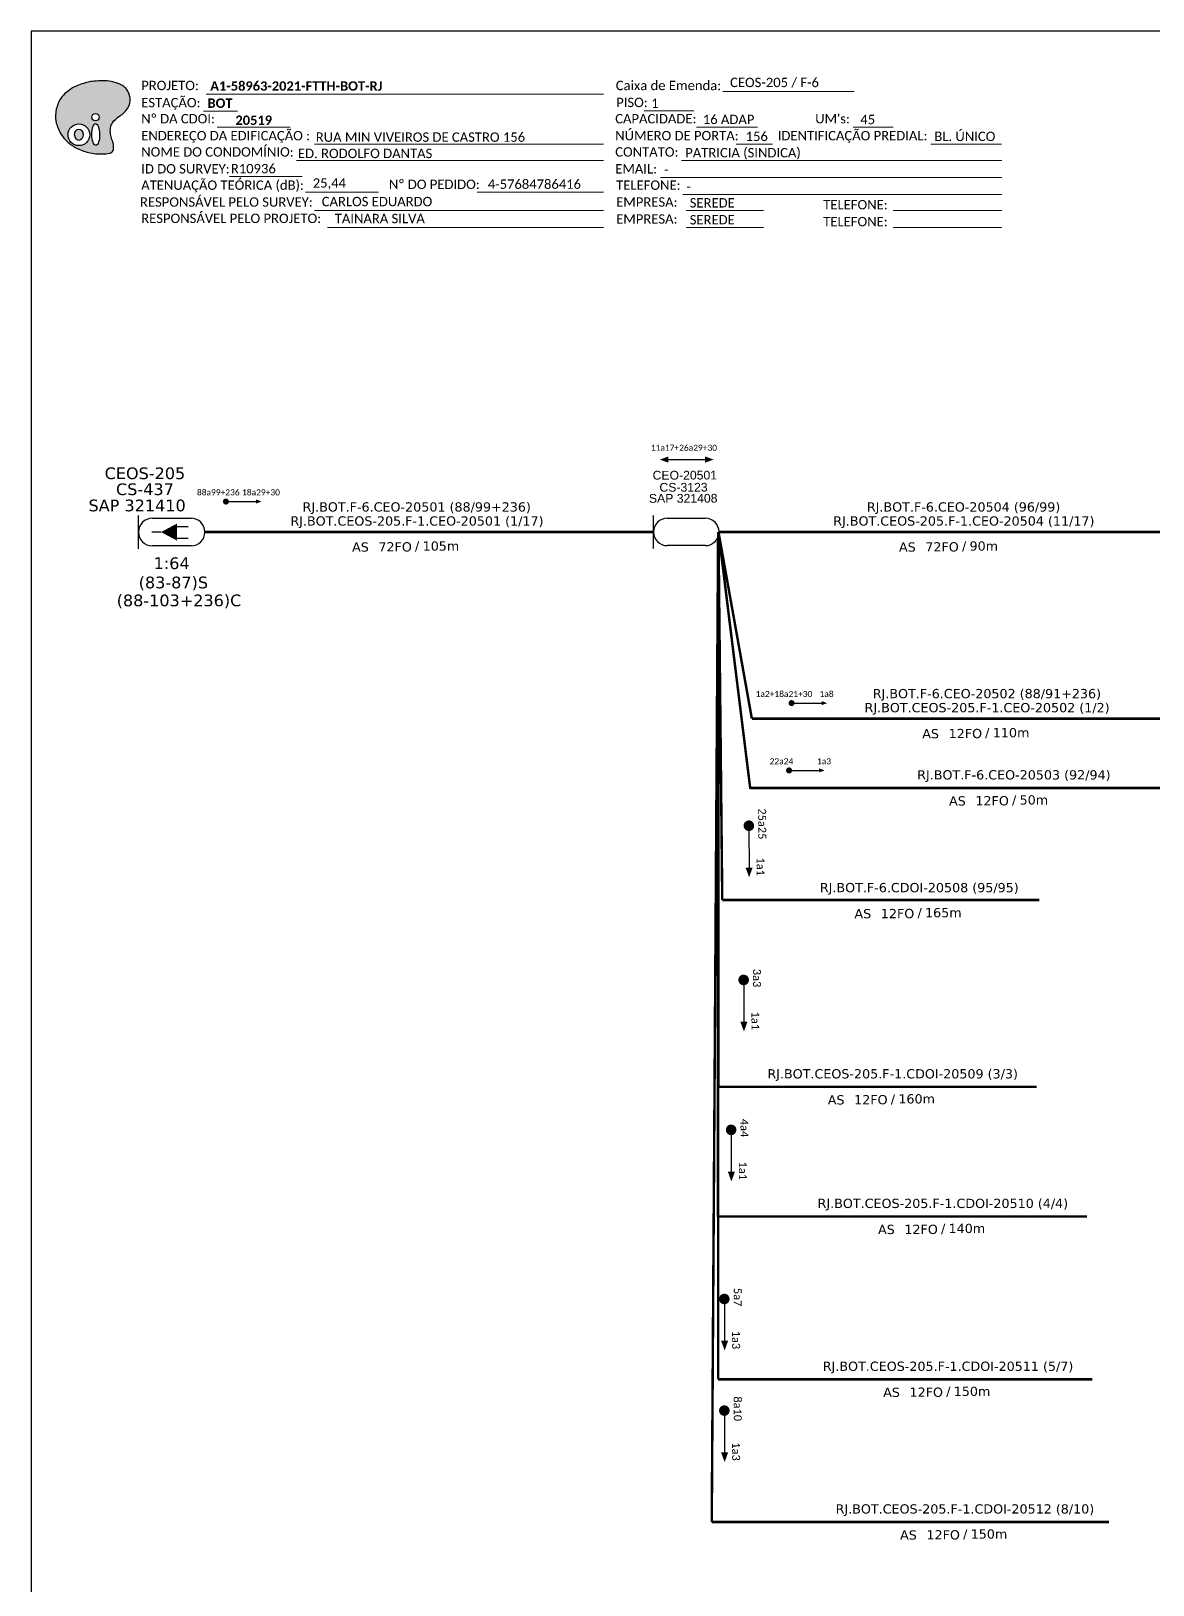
# Model space of a CAD drawing. Extents: x -89 to 749, y 705 to 1299.
# Drawn here: x -89.3 to 125.2, y 1002 to 1299 of the extents above; entities that cross this region are included whole.
import ezdxf
from ezdxf.enums import TextEntityAlignment as Align

# ---------------------------------------------------------------- set-up
doc = ezdxf.new("R2010")
doc.units = 0
for name, color, linetype, lineweight in [("20.0-LEGENDA DOS CDO'S", 1, 'Continuous', 0), ('20.2-CDO_POSTE', 1, 'Continuous', 5), ('40.1-ETIQUETAS', 1, 'Continuous', 20)]:
    doc.layers.add(name, color=color, linetype=linetype, lineweight=lineweight)
for name, color, linetype in [('20.4-CEOS', 1, 'Continuous'), ('CAP a instalar', 1, 'Continuous'), ('SETA', 7, 'Continuous')]:
    doc.layers.add(name, color=color, linetype=linetype)
doc.styles.add('ARIAL', font='arial.ttf')
doc.styles.add('siredit', font='verdana.ttf')
doc.styles.get("Standard").update_dxf_attribs({"font": 'arial.ttf'})
doc.styles.add('WMF-Calibri0', font='calibri.ttf')
doc.styles.add('WMF-Calibri1', font='calibrib.ttf')
doc.linetypes.add('FENCELINE1', pattern='A,0.25,-0.1,[133,ltypeshp.shx,S=0.1,R=0,X=-0.1,Y=0],-0.1,1', length=1.45)

# ---------------------------------------------------------------- blocks, each defined once
blk = doc.blocks.new('OI')
h = blk.add_hatch(color=40)
edge = h.paths.add_edge_path()
edge.add_spline(control_points=[(4.35, -0.67), (3.92, -0.99), (3.26, -1.5), (2.81, -2.59), (2.9, -3.5), (3.06, -4.27), (3.31, -4.85), (3.37, -5.39), (3.4, -5.88), (3.2, -6.4), (2.54, -6.61), (1.65, -6.63), (0.55, -6.67), (-0.56, -6.42), (-1.61, -6.14), (-2.77, -5.61), (-3.92, -4.77), (-4.89, -3.7), (-5.34, -2.65), (-5.6, -1.94), (-5.85, -0.96), (-5.71, 0.47), (-5.1, 2.02), (-4.14, 3.02), (-3.3, 3.61), (-2.37, 4.16), (-1.36, 4.44), (-0.56, 4.7), (0.79, 4.85), (2.24, 4.97), (3.79, 4.57), (4.67, 4.21), (5.44, 3.65), (5.76, 2.99), (6.03, 2.21), (6.01, 1.46), (5.72, 0.64), (5.31, 0.08), (4.88, -0.38), (4.51, -0.55), (4.35, -0.67)], knot_values=[0, 0, 0, 0, 1.60434, 2.417191, 3.427595, 4.282808, 4.776746, 5.304182, 5.888771, 6.258406, 6.858137, 7.79129, 8.986195, 10.124242, 11.187857, 12.242908, 13.953784, 15.414161, 16.515391, 17.349188, 17.675853, 19.552021, 21.515531, 22.568638, 23.63245, 24.621084, 25.782718, 26.745347, 27.142653, 29.870543, 31.004649, 31.921532, 32.709589, 33.801391, 34.042471, 35.192333, 35.971461, 36.628871, 37.254359, 37.836911, 37.836911, 37.836911, 37.836911], degree=3, periodic=0)
h.paths.add_polyline_path([(1.13, -0.87, -1), (-0.04, -0.87, -1)], flags=16)
edge = h.paths.add_edge_path(flags=16)
edge.add_ellipse((0.56, -3.59), major_axis=(-0.02, 1.71), ratio=0.361305, start_angle=0, end_angle=360)
h.paths.add_polyline_path([(-0.36, -3.62, -1), (-3.8, -3.62, -1)], flags=16)
edge = h.paths.add_edge_path(flags=0)
edge.add_ellipse((-2.08, -3.62), major_axis=(0, 0.885), ratio=0.758294, start_angle=0, end_angle=360)
at = {"color": 40}
for centre, radius in [((-2.08, -3.62), 1.72), ((0.54, -0.87), 0.587)]:
    blk.add_circle(centre, radius, dxfattribs=at)
blk.add_ellipse((0.56, -3.59), major_axis=(-0.02, 1.71), ratio=0.361305, dxfattribs=at)
blk.add_ellipse((-2.08, -3.62), major_axis=(0, 0.885), ratio=0.758294, start_param=-3.141592653589792, end_param=3.141592653589792, dxfattribs=at)
at = {"color": 40, "start_tangent": (-0.800898, -0.598801), "end_tangent": (-0.800898, -0.598801)}
blk.add_spline([(4.35, -0.67), (3.2, -1.78), (2.9, -2.54), (2.92, -3.55), (3.12, -4.38), (3.28, -4.85), (3.37, -5.37), (3.35, -5.95), (3.2, -6.29), (2.66, -6.55), (1.73, -6.63), (0.54, -6.62), (-0.58, -6.41), (-1.6, -6.11), (-2.56, -5.67), (-3.95, -4.67), (-4.89, -3.56), (-5.37, -2.56), (-5.64, -1.78), (-5.72, -1.46), (-5.63, 0.42), (-4.84, 2.22), (-4.13, 2.99), (-3.27, 3.62), (-2.4, 4.09), (-1.3, 4.47), (-0.37, 4.72), (0.02, 4.77), (2.75, 4.8), (3.85, 4.53), (4.69, 4.16), (5.31, 3.68), (5.85, 2.73), (5.93, 2.5), (5.94, 1.35), (5.67, 0.62), (5.29, 0.08), (4.84, -0.36), (4.35, -0.67)], degree=3, dxfattribs=at)
blk = doc.blocks.new('CARIMBO')
at = {"color": 7, "lineweight": 0}
for points in [[(35.66, -16.79), (111.64, -16.79)], [(134.48, -16.3), (159.61, -16.3)], [(35.15, -20.06), (41.7, -20.06)], [(119.43, -20.02), (128.92, -20.02)], [(37.81, -23.14), (51.75, -23.14)], [(129.48, -23.14), (141.1, -23.14)], [(159.42, -23.14), (167.09, -23.14)], [(56.38, -26.37), (111.64, -26.37)], [(137.07, -26.37), (144.01, -26.37)], [(174.24, -26.37), (187.8, -26.37)], [(52.97, -29.48), (111.64, -29.48)], [(126.6, -29.48), (187.83, -29.48)], [(40.13, -32.55), (54.07, -32.55)], [(54.67, -35.52), (68.61, -35.52)], [(122.56, -32.72), (187.83, -32.72)], [(126.84, -35.96), (187.83, -35.96)], [(56.38, -39.07), (111.64, -39.07)], [(127.45, -39.07), (142.25, -39.07)], [(167.06, -39.07), (187.83, -39.07)], [(58.87, -42.31), (111.64, -42.31)], [(127.45, -42.31), (142.25, -42.31)], [(167.06, -42.31), (187.83, -42.31)]]:
    blk.add_lwpolyline(points, dxfattribs=at)
at = {"color": 7, "xscale": 1.213923925163967, "yscale": 1.213923925163967, "zscale": 1.213923925163967, "rotation": 0.1532896023949059}
blk.add_blockref('OI', (13.86, -20.16), dxfattribs=at)
at = {"color": 7, "lineweight": 0, "style": 'WMF-Calibri0'}
for s, height, p in [('PROJETO:', 1.793, (23.26, -16.04)), ('Caixa de Emenda:', 1.7927, (114.02, -16.04)), ('ESTAÇÃO:', 1.793, (23.26, -19.32)), ('PISO:', 1.793, (114.09, -19.28)), ('Nº DA CDOI:', 1.7927, (23.26, -22.39)), ('CAPACIDADE:', 1.7927, (113.91, -22.39)), ("UM's:", 1.793, (152.15, -22.39)), ('ENDEREÇO DA EDIFICAÇÃO :', 1.7927, (23.26, -25.63)), ('NÚMERO DE PORTA:', 1.7927, (113.91, -25.63)), ('IDENTIFICAÇÃO PREDIAL:', 1.7927, (144.99, -25.63)), ('NOME DO CONDOMÍNIO:', 1.7927, (23.26, -28.74)), ('CONTATO:', 1.793, (113.91, -28.74)), ('ID DO SURVEY:', 1.7927, (23.26, -31.97)), ('EMAIL:', 1.793, (113.91, -31.97)), ('ATENUAÇÃO TEÓRICA (dB):', 1.7927, (23.26, -35.09)), ('TELEFONE:', 1.793, (114.09, -35.09)), ('RESPONSÁVEL PELO SURVEY:', 1.7927, (23.02, -38.32)), ('EMPRESA:', 1.793, (114.09, -38.32)), ('TELEFONE:', 1.793, (153.7, -38.83)), ('RESPONSÁVEL PELO PROJETO:', 1.7927, (23.26, -41.44)), ('EMPRESA:', 1.793, (114.09, -41.56)), ('TELEFONE:', 1.793, (153.7, -42.06))]:
    blk.add_text(s, height=height, dxfattribs=at).set_placement(p)
at = {"color": 7, "lineweight": 0, "flags": 8}
for tag, p, style in [('PROJ', (36.46, -16.13), 'WMF-Calibri1'), ('CEOS-XX', (135.87, -15.46), 'WMF-Calibri0'), ('EST', (35.94, -19.41), 'WMF-Calibri1'), ('PISO_PTR', (120.78, -19.42), 'WMF-Calibri0'), ('CAPAC.', (130.66, -22.52), 'WMF-Calibri0'), ("UC'S", (160.78, -22.54), 'WMF-Calibri0'), ('LOGRADOURO', (56.65, -25.91), 'WMF-Calibri0'), ('N°', (138.85, -25.77), 'WMF-Calibri0'), ('N°PREDIO', (174.94, -25.77), 'WMF-Calibri0'), ('NOME_DO_COND.', (53.23, -29.02), 'WMF-Calibri0'), ('NOME_DO_CONTATO', (127.3, -28.89), 'WMF-Calibri0'), ('_ID_', (40.39, -31.94), 'WMF-Calibri0'), ('EMAIL', (123.26, -32.12), 'WMF-Calibri0'), ('O_POTEN', (56.06, -34.68), 'WMF-Calibri0'), ('TELEFONE', (127.55, -35.36), 'WMF-Calibri0'), ('RES_SURVEY', (57.78, -38.23), 'WMF-Calibri0'), ('EMP_RESP_SURVEY', (128.16, -38.47), 'WMF-Calibri0'), ('CONT_RESP_SURVEY', (167.76, -38.47), 'WMF-Calibri0'), ('RES_PROJ', (60.27, -41.47), 'WMF-Calibri0'), ('EMP_RESP_PROJ', (128.16, -41.71), 'WMF-Calibri0'), ('CONT_RESP_PROJ', (167.76, -41.71), 'WMF-Calibri0')]:
    blk.add_attdef(tag, p, '', height=1.79, dxfattribs=dict(at, style=style))
at = {"color": 7, "lineweight": 0, "style": 'WMF-Calibri1', "flags": 8}
blk.add_attdef("N° CDO'S", text='', height=1.79, dxfattribs=at).set_placement((44.78, -22.68), align=Align.CENTER)
blk = doc.blocks.new('ETIQUETA_RS5F')
at = {"layer": '40.1-ETIQUETAS', "color": 0, "style": 'siredit'}
blk.add_text('/', height=1.5, dxfattribs=at).set_placement((1.58, -1.95), align=Align.MIDDLE_RIGHT)
for tag, p in [('ETIQUETA_R_SECUNDARIA', (1.21, 2.1)), ('ETIQUETA_R_PRIMARIA', (1.21, 4.1)), ('F_ATIVAS/F_MORTAS', (1.14, -4.24))]:
    blk.add_attdef(tag, text='', height=1.5, dxfattribs=at).set_placement(p, align=Align.MIDDLE_CENTER)
for tag, p in [('TIPO_CABO', (-6.58, -2.12)), ('CAP_CABO', (0.4, -2.09))]:
    blk.add_attdef(tag, text='', height=1.5, dxfattribs=at).set_placement(p, align=Align.MIDDLE_RIGHT)
blk.add_attdef('METROS', text='', height=1.5, dxfattribs=at).set_placement((2.14, -1.95), align=Align.MIDDLE_LEFT)
for tag, p in [('FUSÃO_1', (0.85, -8.39)), ('FUSÃO_2', (0.85, -10.6)), ('FUSÃO_3', (0.85, -12.93)), ('FUSÃO_4', (0.85, -15.14)), ('FUSÃO_5', (0.85, -17.16))]:
    blk.add_attdef(tag, text='', height=1.5, dxfattribs=at).set_placement(p, align=Align.CENTER)
blk = doc.blocks.new('CDOE-TEXTO PADRÃO')
at = {"layer": "20.0-LEGENDA DOS CDO'S", "color": 0, "style": 'ARIAL'}
for tag, p in [('CDO_N', (0.49, 7.39)), ('CORDOALHA', (0.5, 4.33)), ('SAP', (0.51, 1.67)), ('SPLITER_1', (0.59, -0.91)), ('SPLITER_2', (0.6, -3.55)), ('(XX-XX_F)S', (0.54, -8.29)), ('(XX-XX_L)S', (0.55, -10.83)), ('UMS', (0.55, -13.15))]:
    blk.add_attdef(tag, p, '', height=1.7, rotation=0.118, dxfattribs=at)
blk.add_attdef('FIBRAS_UTILIZADAS', text='', height=1.7, rotation=0.118, dxfattribs=at).set_placement((19.77, 7.43), align=Align.CENTER)

msp = doc.modelspace()

# ---------------------------------------------------------------- linework, layer by layer
msp.add_lwpolyline([(-89.32, 705.02), (749.25, 705.02), (749.25, 1299.02), (-89.32, 1299.02), (-89.32, 705.02)])
at = {"color": 7, "lineweight": 0}
msp.add_lwpolyline([(-4.01, 1268.26), (20.14, 1268.26)], dxfattribs=at)
at = {"color": 7}
msp.add_lwpolyline([(32.56, 1217.12), (39.6, 1217.12)], dxfattribs=at)
for points, const_width in [([(-52.34, 1209.1, 1), (-51.76, 1209.1, 1)], 0.578), ([(55.84, 1170.57, 1), (56.41, 1170.57, 1)], 0.578), ([(55.36, 1157.7, 1), (55.94, 1157.7, 1)], 0.578), ([(47.96, 1147.64, 1), (47.96, 1146.63, 1)], 1.01), ([(47.96, 1147.64, 1), (47.96, 1146.63, 1)], 1.01)]:
    msp.add_lwpolyline(points, format="xyb", close=True, dxfattribs=dict(at, const_width=const_width))
at = {"const_width": 1.01}
for points in [[(46.96, 1118.17, 1), (46.97, 1117.15, 1)], [(46.96, 1118.17, 1), (46.97, 1117.15, 1)], [(44.56, 1089.51, 1), (44.57, 1088.5, 1)], [(44.56, 1089.51, 1), (44.57, 1088.5, 1)], [(43.27, 1057.18, 1), (43.27, 1056.17, 1)], [(43.27, 1057.18, 1), (43.27, 1056.17, 1)], [(43.27, 1035.85, 1), (43.27, 1034.84, 1)], [(43.27, 1035.85, 1), (43.27, 1034.84, 1)]]:
    msp.add_lwpolyline(points, format="xyb", close=True, dxfattribs=at)
at = {"layer": '20.4-CEOS', "color": 7}
for p, q in [((-66.13, 1205.9), (-58.72, 1205.9)), ((29.72, 1200.14), (29.72, 1206.42)), ((32.33, 1205.89), (39.64, 1205.89)), ((-58.72, 1200.62), (-66.13, 1200.62)), ((39.64, 1200.68), (32.33, 1200.68))]:
    msp.add_line(p, q, dxfattribs=at)
for points in [[(-68.77, 1200.08), (-68.77, 1206.45)], [(-64.47, 1203.26), (-66.25, 1203.26)], [(-61.55, 1204.31), (-59.3, 1204.31)], [(-61.55, 1202.11), (-59.3, 1202.11)]]:
    msp.add_lwpolyline(points, dxfattribs=at)
msp.add_lwpolyline([(-64.47, 1203.26, 0, 3.26, 0), (-61.41, 1203.26, 3.26, 3.26, 0)], format="xyseb", dxfattribs=at)
for centre, radius, start, end in [((-66.13, 1203.26), 2.64, 90, 270), ((-58.72, 1203.26), 2.64, 270, 90), ((32.33, 1203.28), 2.61, 90, 270), ((39.64, 1203.28), 2.61, 270, 90)]:
    msp.add_arc(centre, radius, start, end, dxfattribs=at)
at = {"layer": 'CAP a instalar', "color": 7, "ltscale": 5.3, "const_width": 0.472}
for points in [[(-56.08, 1203.28), (29.72, 1203.28)], [(42.15, 1203.28), (42.87, 1132.95)], [(48.53, 1167.6), (42.15, 1203.28)], [(48.23, 1154.19), (42.15, 1203.28)], [(42.25, 1203.28), (132.38, 1203.28)], [(48.53, 1167.6), (138.76, 1167.6)], [(48.23, 1154.35), (139.66, 1154.35)], [(42.87, 1132.95), (103.5, 1132.93)], [(42.87, 1132.95), (103.5, 1132.93)]]:
    msp.add_lwpolyline(points, dxfattribs=at)
at = {"layer": 'CAP a instalar', "color": 8, "ltscale": 5.3, "const_width": 0.472}
for points in [[(40.86, 1014.04), (42.08, 1203.28)], [(42.08, 1041.31), (42.08, 1203.28)], [(42.15, 1203.28), (42.16, 1097.21)], [(42.05, 1072.44), (42.05, 1200.68)], [(42.16, 1097.21), (103.03, 1097.22)], [(42.05, 1072.44), (112.63, 1072.45)], [(42.08, 1041.31), (113.62, 1041.32)], [(40.86, 1014.04), (116.86, 1014.05)]]:
    msp.add_lwpolyline(points, dxfattribs=at)
at = {"layer": 'SETA', "color": 7}
for points in [[(-52.05, 1209.1), (-45.74, 1209.1)], [(56.13, 1170.57), (62.44, 1170.57)], [(55.65, 1157.7), (61.96, 1157.7)], [(47.96, 1147.13), (47.99, 1138.44)], [(47.96, 1147.13), (47.99, 1138.44)]]:
    msp.add_lwpolyline(points, dxfattribs=at)
at = {"layer": 'SETA'}
for points in [[(46.97, 1117.66), (47, 1108.96)], [(46.97, 1117.66), (47, 1108.96)], [(44.57, 1089), (44.6, 1080.31)], [(44.57, 1089), (44.6, 1080.31)], [(43.27, 1056.68), (43.31, 1047.98)], [(43.27, 1056.68), (43.31, 1047.98)], [(43.27, 1035.34), (43.31, 1026.65)], [(43.27, 1035.34), (43.31, 1026.65)]]:
    msp.add_lwpolyline(points, dxfattribs=at)
at = {"layer": 'SETA', "color": 7}
for points in [[(32.56, 1216.53), (30.94, 1217.11), (32.55, 1217.71)], [(39.59, 1217.71), (41.21, 1217.13), (39.6, 1216.53)], [(-46.29, 1209.49), (-45.23, 1209.11), (-46.29, 1208.72)], [(61.88, 1170.95), (62.94, 1170.57), (61.89, 1170.18)], [(61.4, 1158.09), (62.47, 1157.71), (61.41, 1157.32)], [(48.68, 1139.14), (48.01, 1137.28), (47.33, 1139.13)], [(48.68, 1139.14), (48.01, 1137.28), (47.33, 1139.13)]]:
    msp.add_solid(points, dxfattribs=at)
at = {"layer": 'SETA'}
for points in [[(47.69, 1109.67), (47.02, 1107.81), (46.34, 1109.66)], [(47.69, 1109.67), (47.02, 1107.81), (46.34, 1109.66)], [(45.29, 1081.01), (44.62, 1079.15), (43.94, 1081)], [(45.29, 1081.01), (44.62, 1079.15), (43.94, 1081)], [(43.99, 1048.68), (43.33, 1046.83), (42.64, 1048.68)], [(43.99, 1048.68), (43.33, 1046.83), (42.64, 1048.68)], [(43.99, 1027.35), (43.33, 1025.49), (42.65, 1027.34)], [(43.99, 1027.35), (43.33, 1025.49), (42.65, 1027.34)]]:
    msp.add_solid(points, dxfattribs=at)

# ---------------------------------------------------------------- block references
ref = msp.add_blockref('CARIMBO', (-91.51, 1303.77))
ref.add_attrib('PROJ', 'A1-58963-2021-FTTH-BOT-RJ', (-55.05, 1287.63), dxfattribs={"color": 7, "lineweight": 0, "height": 1.7927, "style": 'WMF-Calibri1'})
ref.add_attrib('EST', 'BOT', (-55.57, 1284.35), dxfattribs={"color": 7, "lineweight": 0, "height": 1.793, "style": 'WMF-Calibri1'})
ref.add_attrib("N° CDO'S", '20519', dxfattribs={"color": 7, "lineweight": 0, "height": 1.793, "style": 'WMF-Calibri1'}).set_placement((-46.73, 1281.09), align=Align.CENTER)
ref.add_attrib('LOGRADOURO', 'RUA MIN VIVEIROS DE CASTRO 156 ', (-34.86, 1277.86), dxfattribs={"color": 7, "lineweight": 0, "height": 1.7927, "style": 'WMF-Calibri0'})
ref.add_attrib('NOME_DO_COND.', 'ED. RODOLFO DANTAS', (-38.28, 1274.74), dxfattribs={"color": 7, "lineweight": 0, "height": 1.7927, "style": 'WMF-Calibri0'})
ref.add_attrib('_ID_', 'R10936', (-51.11, 1271.83), dxfattribs={"color": 7, "lineweight": 0, "height": 1.793, "style": 'WMF-Calibri0'})
ref.add_attrib('O_POTEN', '25,44', (-35.45, 1269.09), dxfattribs={"color": 7, "lineweight": 0, "height": 1.793, "style": 'WMF-Calibri0'})
ref.add_attrib('RES_SURVEY', 'CARLOS EDUARDO', (-33.73, 1265.54), dxfattribs={"color": 7, "lineweight": 0, "height": 1.7927, "style": 'WMF-Calibri0'})
ref.add_attrib('RES_PROJ', 'TAINARA SILVA', (-31.24, 1262.3), dxfattribs={"color": 7, "lineweight": 0, "height": 1.7927, "style": 'WMF-Calibri0'})
ref.add_attrib('CEOS-XX', 'CEOS-205 / F-6', (44.36, 1288.31), dxfattribs={"color": 7, "lineweight": 0, "height": 1.7927, "style": 'WMF-Calibri0'})
ref.add_attrib('CAPAC.', '16 ADAP', (39.15, 1281.25), dxfattribs={"color": 7, "lineweight": 0, "height": 1.793, "style": 'WMF-Calibri0'})
ref.add_attrib("UC'S", '45', (69.27, 1281.23), dxfattribs={"color": 7, "lineweight": 0, "height": 1.793, "style": 'WMF-Calibri0'})
ref.add_attrib('PISO_PTR', '1', (29.28, 1284.34), dxfattribs={"color": 7, "lineweight": 0, "height": 1.79, "style": 'WMF-Calibri0'})
ref.add_attrib('N°', '156', (47.34, 1278), dxfattribs={"color": 7, "lineweight": 0, "height": 1.793, "style": 'WMF-Calibri0'})
ref.add_attrib('N°PREDIO', 'BL. ÚNICO', (83.43, 1278), dxfattribs={"color": 7, "lineweight": 0, "height": 1.793, "style": 'WMF-Calibri0'})
ref.add_attrib('NOME_DO_CONTATO', 'PATRICIA (SINDICA)', (35.79, 1274.88), dxfattribs={"color": 7, "lineweight": 0, "height": 1.7927, "style": 'WMF-Calibri0'})
ref.add_attrib('EMAIL', '-', (31.75, 1271.65), dxfattribs={"color": 7, "lineweight": 0, "height": 1.79, "style": 'WMF-Calibri0'})
ref.add_attrib('TELEFONE', '-', (36.04, 1268.41), dxfattribs={"color": 7, "lineweight": 0, "height": 1.79, "style": 'WMF-Calibri0'})
ref.add_attrib('EMP_RESP_SURVEY', 'SEREDE', (36.65, 1265.3), dxfattribs={"color": 7, "lineweight": 0, "height": 1.793, "style": 'WMF-Calibri0'})
ref.add_attrib('EMP_RESP_PROJ', 'SEREDE', (36.65, 1262.06), dxfattribs={"color": 7, "lineweight": 0, "height": 1.793, "style": 'WMF-Calibri0'})
at = {"layer": '20.2-CDO_POSTE', "color": 7}
ref = msp.add_blockref('CDOE-TEXTO PADRÃO', (29.44, 1208.37), dxfattribs=dict(at, xscale=0.9832304145283318, yscale=0.9832304145283318, zscale=0.9832304145283318))
ref.add_attrib('CDO_N', 'CEO-20501', (29.55, 1213.29), dxfattribs={"layer": "20.0-LEGENDA DOS CDO'S", "color": 0, "height": 1.671, "rotation": 0.118, "style": 'ARIAL'})
ref = msp.add_blockref('CDOE-TEXTO PADRÃO', (30.75, 1206.06), dxfattribs=dict(at, xscale=0.9832304145283318, yscale=0.9832304145283318, zscale=0.9832304145283318))
ref.add_attrib('CDO_N', 'CS-3123', (30.86, 1210.98), dxfattribs={"layer": "20.0-LEGENDA DOS CDO'S", "color": 0, "height": 1.671, "rotation": 0.118, "style": 'ARIAL'})
ref = msp.add_blockref('CDOE-TEXTO PADRÃO', (28.74, 1203.95), dxfattribs=dict(at, xscale=0.9832304145283318, yscale=0.9832304145283318, zscale=0.9832304145283318))
ref.add_attrib('CDO_N', 'SAP 321408', (28.85, 1208.87), dxfattribs={"layer": "20.0-LEGENDA DOS CDO'S", "color": 0, "height": 1.671, "rotation": 0.118, "style": 'ARIAL'})
at = {"layer": '40.1-ETIQUETAS', "color": 7}
ref = msp.add_blockref('ETIQUETA_RS5F', (87.67, 1202.91), dxfattribs=dict(at, xscale=1.179876478786643, yscale=1.179876478786643, zscale=1.179876478786643))
ref.add_attrib('ETIQUETA_R_PRIMARIA', 'RJ.BOT.F-6.CEO-20504 (96/99)', dxfattribs={"color": 0, "height": 1.7698, "style": 'siredit'}).set_placement((89.02, 1208.07), align=Align.MIDDLE_CENTER)
ref.add_attrib('ETIQUETA_R_SECUNDARIA', 'RJ.BOT.CEOS-205.F-1.CEO-20504 (11/17)', dxfattribs={"color": 0, "height": 1.7698, "style": 'siredit'}).set_placement((89.07, 1205.39), align=Align.MIDDLE_CENTER)
ref.add_attrib('TIPO_CABO', 'AS', dxfattribs={"color": 0, "height": 1.77, "style": 'siredit'}).set_placement((79.87, 1200.41), align=Align.MIDDLE_RIGHT)
ref.add_attrib('CAP_CABO', '72FO', dxfattribs={"color": 0, "height": 1.77, "style": 'siredit'}).set_placement((88.1, 1200.44), align=Align.MIDDLE_RIGHT)
ref.add_attrib('METROS', '90m', dxfattribs={"color": 0, "height": 1.77, "style": 'siredit'}).set_placement((90.16, 1200.6), align=Align.MIDDLE_LEFT)
ref = msp.add_blockref('ETIQUETA_RS5F', (97.24, 1154.38), dxfattribs=dict(at, xscale=1.179876478786643, yscale=1.179876478786643, zscale=1.179876478786643))
ref.add_attrib('ETIQUETA_R_SECUNDARIA', 'RJ.BOT.F-6.CEO-20503 (92/94)', dxfattribs={"color": 0, "height": 1.7698, "style": 'siredit'}).set_placement((98.64, 1156.86), align=Align.MIDDLE_CENTER)
ref.add_attrib('TIPO_CABO', 'AS', dxfattribs={"color": 0, "height": 1.77, "style": 'siredit'}).set_placement((89.44, 1151.88), align=Align.MIDDLE_RIGHT)
ref.add_attrib('CAP_CABO', '12FO', dxfattribs={"color": 0, "height": 1.77, "style": 'siredit'}).set_placement((97.68, 1151.91), align=Align.MIDDLE_RIGHT)
ref.add_attrib('METROS', '50m', dxfattribs={"color": 0, "height": 1.77, "style": 'siredit'}).set_placement((99.73, 1152.07), align=Align.MIDDLE_LEFT)
at = {"layer": 'CAP a instalar', "color": 7, "linetype": 'FENCELINE1', "ltscale": 5.3}
ref = msp.add_blockref('ETIQUETA_RS5F', (79.16, 1132.82), dxfattribs=dict(at, xscale=1.179876478787562, yscale=1.179876478787562, zscale=1.179876478787562))
ref.add_attrib('ETIQUETA_R_SECUNDARIA', 'RJ.BOT.F-6.CDOI-20508 (95/95)', dxfattribs={"layer": '40.1-ETIQUETAS', "color": 0, "height": 1.7698, "style": 'siredit'}).set_placement((80.55, 1135.31), align=Align.MIDDLE_CENTER)
ref.add_attrib('TIPO_CABO', 'AS', dxfattribs={"layer": '40.1-ETIQUETAS', "color": 0, "height": 1.77, "style": 'siredit'}).set_placement((71.35, 1130.33), align=Align.MIDDLE_RIGHT)
ref.add_attrib('CAP_CABO', '12FO', dxfattribs={"layer": '40.1-ETIQUETAS', "color": 0, "height": 1.77, "style": 'siredit'}).set_placement((79.59, 1130.35), align=Align.MIDDLE_RIGHT)
ref.add_attrib('METROS', '165m', dxfattribs={"layer": '40.1-ETIQUETAS', "color": 0, "height": 1.77, "style": 'siredit'}).set_placement((81.65, 1130.52), align=Align.MIDDLE_LEFT)
at = {"layer": 'CAP a instalar', "color": 8, "linetype": 'FENCELINE1', "ltscale": 5.3}
ref = msp.add_blockref('ETIQUETA_RS5F', (74.06, 1097.24), dxfattribs=dict(at, xscale=1.179876478778951, yscale=1.179876478778951, zscale=1.179876478778951))
ref.add_attrib('ETIQUETA_R_SECUNDARIA', 'RJ.BOT.CEOS-205.F-1.CDOI-20509 (3/3)', dxfattribs={"layer": '40.1-ETIQUETAS', "color": 0, "height": 1.7698, "style": 'siredit'}).set_placement((75.46, 1099.72), align=Align.MIDDLE_CENTER)
ref.add_attrib('TIPO_CABO', 'AS', dxfattribs={"layer": '40.1-ETIQUETAS', "color": 0, "height": 1.77, "style": 'siredit'}).set_placement((66.25, 1094.74), align=Align.MIDDLE_RIGHT)
ref.add_attrib('CAP_CABO', '12FO', dxfattribs={"layer": '40.1-ETIQUETAS', "color": 0, "height": 1.77, "style": 'siredit'}).set_placement((74.49, 1094.77), align=Align.MIDDLE_RIGHT)
ref.add_attrib('METROS', '160m ', dxfattribs={"layer": '40.1-ETIQUETAS', "color": 0, "height": 1.77, "style": 'siredit'}).set_placement((76.55, 1094.93), align=Align.MIDDLE_LEFT)
ref = msp.add_blockref('ETIQUETA_RS5F', (83.66, 1072.46), dxfattribs=dict(at, xscale=1.179876478778951, yscale=1.179876478778951, zscale=1.179876478778951))
ref.add_attrib('ETIQUETA_R_SECUNDARIA', 'RJ.BOT.CEOS-205.F-1.CDOI-20510 (4/4)', dxfattribs={"layer": '40.1-ETIQUETAS', "color": 0, "height": 1.7698, "style": 'siredit'}).set_placement((85.06, 1074.95), align=Align.MIDDLE_CENTER)
ref.add_attrib('TIPO_CABO', 'AS', dxfattribs={"layer": '40.1-ETIQUETAS', "color": 0, "height": 1.77, "style": 'siredit'}).set_placement((75.86, 1069.97), align=Align.MIDDLE_RIGHT)
ref.add_attrib('CAP_CABO', '12FO', dxfattribs={"layer": '40.1-ETIQUETAS', "color": 0, "height": 1.77, "style": 'siredit'}).set_placement((84.1, 1069.99), align=Align.MIDDLE_RIGHT)
ref.add_attrib('METROS', '140m ', dxfattribs={"layer": '40.1-ETIQUETAS', "color": 0, "height": 1.77, "style": 'siredit'}).set_placement((86.15, 1070.16), align=Align.MIDDLE_LEFT)
ref = msp.add_blockref('ETIQUETA_RS5F', (84.65, 1041.33), dxfattribs=dict(at, xscale=1.179876478778951, yscale=1.179876478778951, zscale=1.179876478778951))
ref.add_attrib('ETIQUETA_R_SECUNDARIA', 'RJ.BOT.CEOS-205.F-1.CDOI-20511 (5/7)', dxfattribs={"layer": '40.1-ETIQUETAS', "color": 0, "height": 1.7698, "style": 'siredit'}).set_placement((86.05, 1043.82), align=Align.MIDDLE_CENTER)
ref.add_attrib('TIPO_CABO', 'AS', dxfattribs={"layer": '40.1-ETIQUETAS', "color": 0, "height": 1.77, "style": 'siredit'}).set_placement((76.85, 1038.84), align=Align.MIDDLE_RIGHT)
ref.add_attrib('CAP_CABO', '12FO', dxfattribs={"layer": '40.1-ETIQUETAS', "color": 0, "height": 1.77, "style": 'siredit'}).set_placement((85.08, 1038.86), align=Align.MIDDLE_RIGHT)
ref.add_attrib('METROS', '150m ', dxfattribs={"layer": '40.1-ETIQUETAS', "color": 0, "height": 1.77, "style": 'siredit'}).set_placement((87.14, 1039.03), align=Align.MIDDLE_LEFT)
ref = msp.add_blockref('ETIQUETA_RS5F', (87.89, 1014.07), dxfattribs=dict(at, xscale=1.179876478778951, yscale=1.179876478778951, zscale=1.179876478778951))
ref.add_attrib('ETIQUETA_R_SECUNDARIA', 'RJ.BOT.CEOS-205.F-1.CDOI-20512 (8/10)', dxfattribs={"layer": '40.1-ETIQUETAS', "color": 0, "height": 1.7698, "style": 'siredit'}).set_placement((89.28, 1016.55), align=Align.MIDDLE_CENTER)
ref.add_attrib('TIPO_CABO', 'AS', dxfattribs={"layer": '40.1-ETIQUETAS', "color": 0, "height": 1.77, "style": 'siredit'}).set_placement((80.08, 1011.57), align=Align.MIDDLE_RIGHT)
ref.add_attrib('CAP_CABO', '12FO', dxfattribs={"layer": '40.1-ETIQUETAS', "color": 0, "height": 1.77, "style": 'siredit'}).set_placement((88.32, 1011.6), align=Align.MIDDLE_RIGHT)
ref.add_attrib('METROS', '150m ', dxfattribs={"layer": '40.1-ETIQUETAS', "color": 0, "height": 1.77, "style": 'siredit'}).set_placement((90.38, 1011.76), align=Align.MIDDLE_LEFT)

# ---------------------------------------------------------------- texts
at = {"color": 7, "lineweight": 0, "style": 'WMF-Calibri0'}
msp.add_text('Nº DO PEDIDO:', height=1.7927, dxfattribs=at).set_placement((-20.88, 1268.84))
at = {"color": 7, "attachment_point": 5}
for s, insert, char_height, width, rotation in [('\\C256;\\fCalibri|b0|i0|c0|p34;11a17+26a29+30', (35.54, 1219.37), 1.1568, 85.3971, 359.9166), ('\\C256;\\fCalibri|b0|i0|c0|p34;88a99+236', (-53.51, 1210.85), 1.1568, 85.3971, 359.9166), ('\\C256;\\fCalibri|b0|i0|c0|p34;18a29+30', (-45.35, 1210.85), 1.1568, 85.3971, 359.9166), ('\\C256;\\fCalibri|b0|i0|c0|p34;1a2+18a21+30', (54.67, 1172.31), 1.1568, 85.3971, 359.9166), ('\\C256;\\fCalibri|b0|i0|c0|p34;1a8', (62.82, 1172.31), 1.1568, 85.3971, 359.9166), ('{\\fCalibri|b0|i0|c0|p34;\\C256;22a24}', (54.19, 1159.45), 1.1568, 85.3971, 359.9166), ('{\\fCalibri|b0|i0|c0|p34;\\C256;1a3}', (62.34, 1159.45), 1.1568, 85.3971, 359.9166), ('{\\fCalibri|b0|i0|c0|p34;\\C7;25a25}', (50.5, 1147.49), 1.5173, 25.6518, 270.2466), ('{\\fCalibri|b0|i0|c0|p34;\\C7;1a1}', (50.2, 1139.31), 1.5173, 25.6518, 270.2466)]:
    msp.add_mtext(s, dxfattribs=dict(at, insert=insert, char_height=char_height, width=width, rotation=rotation))
at = {"char_height": 1.5173, "width": 25.6518, "attachment_point": 5, "rotation": 270.2466}
for s, insert in [('{\\fCalibri|b0|i0|c0|p34;\\C7;3a3}', (49.51, 1118.02)), ('{\\fCalibri|b0|i0|c0|p34;\\C7;1a1}', (49.21, 1109.84)), ('{\\fCalibri|b0|i0|c0|p34;\\C7;4a4}', (47.11, 1089.36)), ('{\\fCalibri|b0|i0|c0|p34;\\C7;1a1}', (46.81, 1081.18)), ('{\\fCalibri|b0|i0|c0|p34;\\C7;5a7}', (45.82, 1057.03)), ('{\\fCalibri|b0|i0|c0|p34;\\C7;1a3}', (45.51, 1048.85)), ('{\\fCalibri|b0|i0|c0|p34;\\C7;8a10}', (45.82, 1035.7)), ('{\\fCalibri|b0|i0|c0|p34;\\C7;1a3}', (45.51, 1027.52))]:
    msp.add_mtext(s, dxfattribs=dict(at, insert=insert))
at = {"color": 7, "lineweight": 0, "style": 'WMF-Calibri0', "flags": 8}
msp.add_attdef('4-57684786416', (-1.97, 1268.87), '', height=1.79, dxfattribs=at)
at = {"layer": '20.4-CEOS', "color": 7, "style": 'siredit'}
for s, height, p in [('CEOS-205', 2.238, (-67.54, 1215.62)), ('CS-437', 2.238, (-67.54, 1212.57)), ('  SAP 321410', 2.2377, (-70.01, 1209.47)), ('1:64', 2.238, (-62.43, 1198.43)), ('(83-87)S', 2.238, (-62.1, 1194.75)), ('(88-103+236)C', 2.2377, (-61.02, 1191.32))]:
    msp.add_text(s, height=height, dxfattribs=at).set_placement(p, align=Align.TOP_CENTER)
at = {"layer": '40.1-ETIQUETAS', "color": 7, "style": 'siredit'}
for s, p in [('RJ.BOT.F-6.CEO-20501 (88/99+236)', (-15.56, 1208.07)), ('RJ.BOT.CEOS-205.F-1.CEO-20501 (1/17)', (-15.52, 1205.39)), ('RJ.BOT.F-6.CEO-20502 (88/91+236)', (93.48, 1172.39)), ('RJ.BOT.CEOS-205.F-1.CEO-20502 (1/2)', (93.52, 1169.71))]:
    msp.add_text(s, height=1.7698, dxfattribs=at).set_placement(p, align=Align.MIDDLE_CENTER)
for s, p in [('AS', (-24.72, 1200.41)), ('72FO', (-16.49, 1200.44)), ('/', (-15.09, 1200.6)), ('AS', (84.32, 1164.73)), ('12FO', (92.56, 1164.76)), ('/', (93.95, 1164.92))]:
    msp.add_text(s, height=1.77, dxfattribs=at).set_placement(p, align=Align.MIDDLE_RIGHT)
for s, p in [('105m', (-14.43, 1200.6)), ('110m', (94.61, 1164.92))]:
    msp.add_text(s, height=1.77, dxfattribs=at).set_placement(p, align=Align.MIDDLE_LEFT)

doc.saveas('drawing.dxf')
